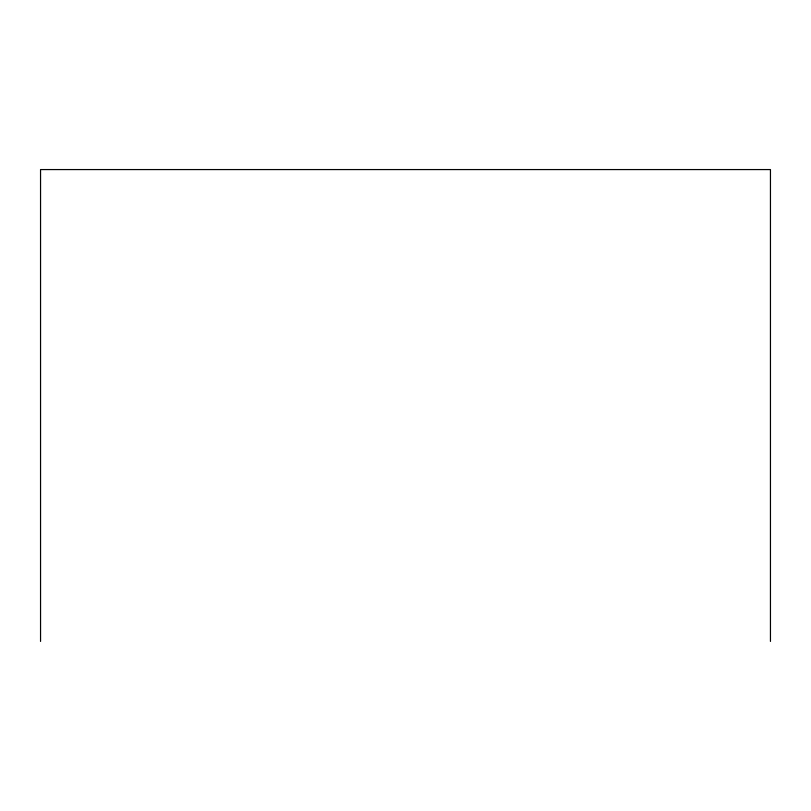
<?xml version="1.0" encoding="UTF-8"?>
<svg xmlns="http://www.w3.org/2000/svg" width="811" height="811" viewBox="0 0 811 811"><rect width="100%" height="100%" fill="white"/><g stroke="black" fill="none" stroke-linecap="round" stroke-linejoin="round"><path stroke-width="1.22" d="M770.45 641.43L770.45 169.57L40.55 169.57L40.55 641.43"/></g></svg>
